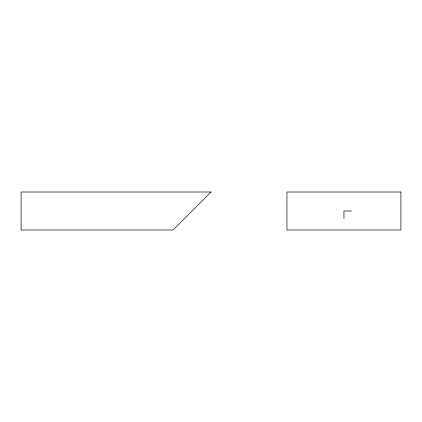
<?xml version="1.0" encoding="UTF-8"?>
<svg xmlns="http://www.w3.org/2000/svg" width="422" height="422" viewBox="0 0 422 422"><rect width="100%" height="100%" fill="white"/><g stroke="black" fill="none" stroke-linecap="round" stroke-linejoin="round"><path stroke-width="0.63" d="M351.526 211L343.93 211L343.93 218.596M211 192.01L173.02 229.99L21.1 229.99L21.1 192.01L211 192.01M400.9 192.01L286.96 192.01L286.96 229.99L400.9 229.99L400.9 192.01"/></g></svg>
